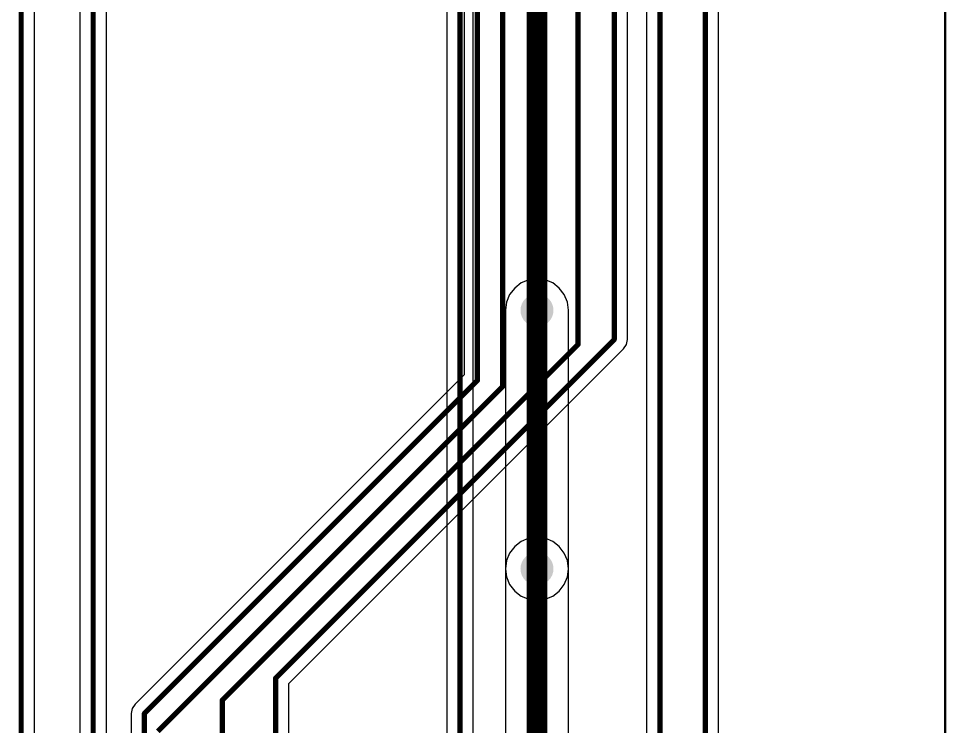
# Model space of a CAD drawing. Header units: millimetres. Extents: x 1 to 134, y -1 to 87.
# Drawn here: x 111.42 to 134.01, y 30.32 to 47.58 of the extents above; entities that cross this region are included whole.
import ezdxf

# ---------------------------------------------------------------- set-up
doc = ezdxf.new("R2010")
doc.units = ezdxf.units.MM
for name, color, linetype in [('BottomLayer', 5, 'Continuous'), ('BottomSolder', 6, 'Continuous'), ('TopLayer', 1, 'Continuous'), ('TopSolder', 216, 'Continuous'), ('ViaHoleLayer', 16, 'Continuous')]:
    doc.layers.add(name, color=color, linetype=linetype)

msp = doc.modelspace()

# ---------------------------------------------------------------- hatches: boundary and pattern name
at = {"layer": 'BottomLayer'}
h = msp.add_hatch(color=5, dxfattribs=at)
edge = h.paths.add_edge_path()
edge.add_arc((124.054, 40.466), 0.3, 0, 360)
h = msp.add_hatch(color=5, dxfattribs=at)
edge = h.paths.add_edge_path()
edge.add_arc((124.054, 34.167), 0.3, 0, 360)
at = {"layer": 'BottomSolder'}
h = msp.add_hatch(color=6, dxfattribs=at)
edge = h.paths.add_edge_path()
edge.add_arc((124.054, 40.466), 0.402, 0, 360)
h = msp.add_hatch(color=6, dxfattribs=at)
edge = h.paths.add_edge_path()
edge.add_arc((124.054, 34.167), 0.402, 0, 360)
at = {"layer": 'TopLayer'}
h = msp.add_hatch(color=1, dxfattribs=at)
edge = h.paths.add_edge_path()
edge.add_arc((124.054, 40.466), 0.3, 0, 360)
h = msp.add_hatch(color=1, dxfattribs=at)
edge = h.paths.add_edge_path()
edge.add_arc((124.054, 34.167), 0.3, 0, 360)
at = {"layer": 'TopSolder'}
h = msp.add_hatch(color=216, dxfattribs=at)
edge = h.paths.add_edge_path()
edge.add_arc((124.054, 40.466), 0.402, 0, 360)
h = msp.add_hatch(color=216, dxfattribs=at)
edge = h.paths.add_edge_path()
edge.add_arc((124.054, 34.167), 0.402, 0, 360)
at = {"layer": 'ViaHoleLayer'}
h = msp.add_hatch(color=16, dxfattribs=at)
edge = h.paths.add_edge_path()
edge.add_arc((124.054, 40.466), 0.15, 0, 360)
h = msp.add_hatch(color=16, dxfattribs=at)
edge = h.paths.add_edge_path()
edge.add_arc((124.054, 34.167), 0.15, 0, 360)

# ---------------------------------------------------------------- linework, layer by layer
at = {"layer": 'BottomLayer'}
for p, q in [((133.985, 86.335), (133.985, -0.508)), ((121.854, 69.894), (121.854, 13.778)), ((122.502, 13.644), (122.502, 70.028)), ((123.669, 41.132), (123.51, 41.009)), ((123.855, 41.208), (123.669, 41.132)), ((124.054, 41.235), (123.855, 41.208)), ((124.253, 41.208), (124.054, 41.235)), ((124.438, 41.132), (124.253, 41.208)), ((124.597, 41.009), (124.438, 41.132)), ((123.51, 41.009), (123.388, 40.85)), ((124.719, 40.85), (124.597, 41.009)), ((123.388, 40.85), (123.311, 40.665)), ((124.796, 40.665), (124.719, 40.85)), ((123.311, 40.665), (123.285, 40.466)), ((123.285, 40.466), (123.285, 34.167)), ((124.822, 40.466), (124.796, 40.665)), ((124.822, 34.167), (124.822, 40.466)), ((123.285, 34.167), (123.311, 33.968)), ((124.796, 33.968), (124.822, 34.167)), ((123.311, 33.968), (123.388, 33.783)), ((124.719, 33.783), (124.796, 33.968)), ((123.388, 33.783), (123.51, 33.623)), ((124.597, 33.623), (124.719, 33.783)), ((123.51, 33.623), (123.669, 33.501)), ((123.669, 33.501), (123.855, 33.424)), ((124.253, 33.424), (124.438, 33.501)), ((124.438, 33.501), (124.597, 33.623)), ((123.855, 33.424), (124.054, 33.398)), ((124.054, 33.398), (124.253, 33.424))]:
    msp.add_line(p, q, dxfattribs=at)
for points, const_width in [([(122.178, 13.644), (122.178, 70.028)], 0.127), ([(124.054, 34.167), (124.054, 40.466)], 0.508)]:
    msp.add_lwpolyline(points, dxfattribs=dict(at, const_width=const_width))
at = {"layer": 'BottomLayer', "const_width": 0.254}
for points in [[(123.927, 40.466, 1), (124.181, 40.466, 1)], [(123.927, 34.167, 1), (124.181, 34.167, 1)]]:
    msp.add_lwpolyline(points, format="xyb", close=True, dxfattribs=at)
at = {"layer": 'TopLayer'}
for p, q in [((134.01, 86.335), (134.01, -0.508)), ((126.261, 39.755), (126.261, 74.626)), ((126.727, 74.623), (126.727, 12.58)), ((128.481, 12.765), (128.481, 74.626)), ((122.278, 70.707), (122.278, 38.891)), ((111.804, 22.577), (111.804, 49.497)), ((112.913, 49.038), (112.913, 29.902)), ((113.561, 29.902), (113.561, 48.904)), ((126.166, 39.526), (126.236, 39.631)), ((126.236, 39.631), (126.261, 39.755)), ((118.008, 31.368), (126.166, 39.526)), ((122.278, 38.891), (114.256, 30.868)), ((123.669, 34.832), (123.51, 34.71)), ((123.855, 34.909), (123.669, 34.832)), ((124.054, 34.935), (123.855, 34.909)), ((124.253, 34.909), (124.054, 34.935)), ((124.438, 34.832), (124.253, 34.909)), ((124.597, 34.71), (124.438, 34.832)), ((123.51, 34.71), (123.388, 34.551)), ((124.719, 34.551), (124.597, 34.71)), ((123.311, 34.366), (123.285, 34.167)), ((123.388, 34.551), (123.311, 34.366)), ((124.796, 34.366), (124.719, 34.551)), ((124.822, 34.167), (124.796, 34.366)), ((123.285, 34.167), (123.285, 25.309)), ((124.822, 24.991), (124.822, 34.167)), ((118.008, 23.533), (118.008, 31.368)), ((114.186, 30.763), (114.161, 30.639)), ((114.256, 30.868), (114.186, 30.763)), ((114.161, 30.639), (114.161, 23.656))]:
    msp.add_line(p, q, dxfattribs=at)
for points, const_width in [([(125.056, 39.636), (125.056, 76.897)], 0.127), ([(125.937, 39.755), (125.937, 75.086)], 0.127), ([(127.051, 12.446), (127.051, 75.094)], 0.127), ([(128.157, 12.765), (128.157, 75.086)], 0.127), ([(124.054, 73.097), (124.054, 40.466)], 0.508), ([(123.219, 38.612), (123.219, 72.208)], 0.127), ([(122.602, 38.757), (122.602, 71.167)], 0.127), ([(111.481, 22.442), (111.481, 49.631)], 0.127), ([(113.237, 29.442), (113.237, 49.038)], 0.127), ([(117.685, 31.502), (125.937, 39.755)], 0.127), ([(116.385, 30.965), (125.056, 39.636)], 0.127), ([(114.485, 30.639), (122.602, 38.757)], 0.127), ([(114.813, 30.206), (123.219, 38.612)], 0.127), ([(124.054, 24.991), (124.054, 34.167)], 0.508), ([(117.685, 22.322), (117.685, 31.502)], 0.127), ([(116.385, 25.822), (116.385, 30.965)], 0.127), ([(114.485, 23.522), (114.485, 30.639)], 0.127)]:
    msp.add_lwpolyline(points, dxfattribs=dict(at, const_width=const_width))
for points, const_width in [([(123.927, 40.466, 1), (124.181, 40.466, 1)], 0.254), ([(125.905, 39.755, 1), (125.969, 39.755, 1)], 0.0635), ([(125.905, 39.755, 1), (125.969, 39.755, 1)], 0.0635), ([(125.024, 39.636, 1), (125.088, 39.636, 1)], 0.0635), ([(125.024, 39.636, 1), (125.088, 39.636, 1)], 0.0635), ([(122.57, 38.757, 1), (122.634, 38.757, 1)], 0.0635), ([(122.57, 38.757, 1), (122.634, 38.757, 1)], 0.0635), ([(123.188, 38.612, 1), (123.251, 38.612, 1)], 0.0635), ([(123.188, 38.612, 1), (123.251, 38.612, 1)], 0.0635), ([(123.927, 34.167, 1), (124.181, 34.167, 1)], 0.254), ([(117.653, 31.502, 1), (117.716, 31.502, 1)], 0.0635), ([(117.653, 31.502, 1), (117.716, 31.502, 1)], 0.0635), ([(116.353, 30.965, 1), (116.416, 30.965, 1)], 0.0635), ([(116.353, 30.965, 1), (116.416, 30.965, 1)], 0.0635), ([(114.453, 30.639, 1), (114.516, 30.639, 1)], 0.0635), ([(114.453, 30.639, 1), (114.516, 30.639, 1)], 0.0635)]:
    msp.add_lwpolyline(points, format="xyb", close=True, dxfattribs=dict(at, const_width=const_width))

doc.saveas('drawing.dxf')
